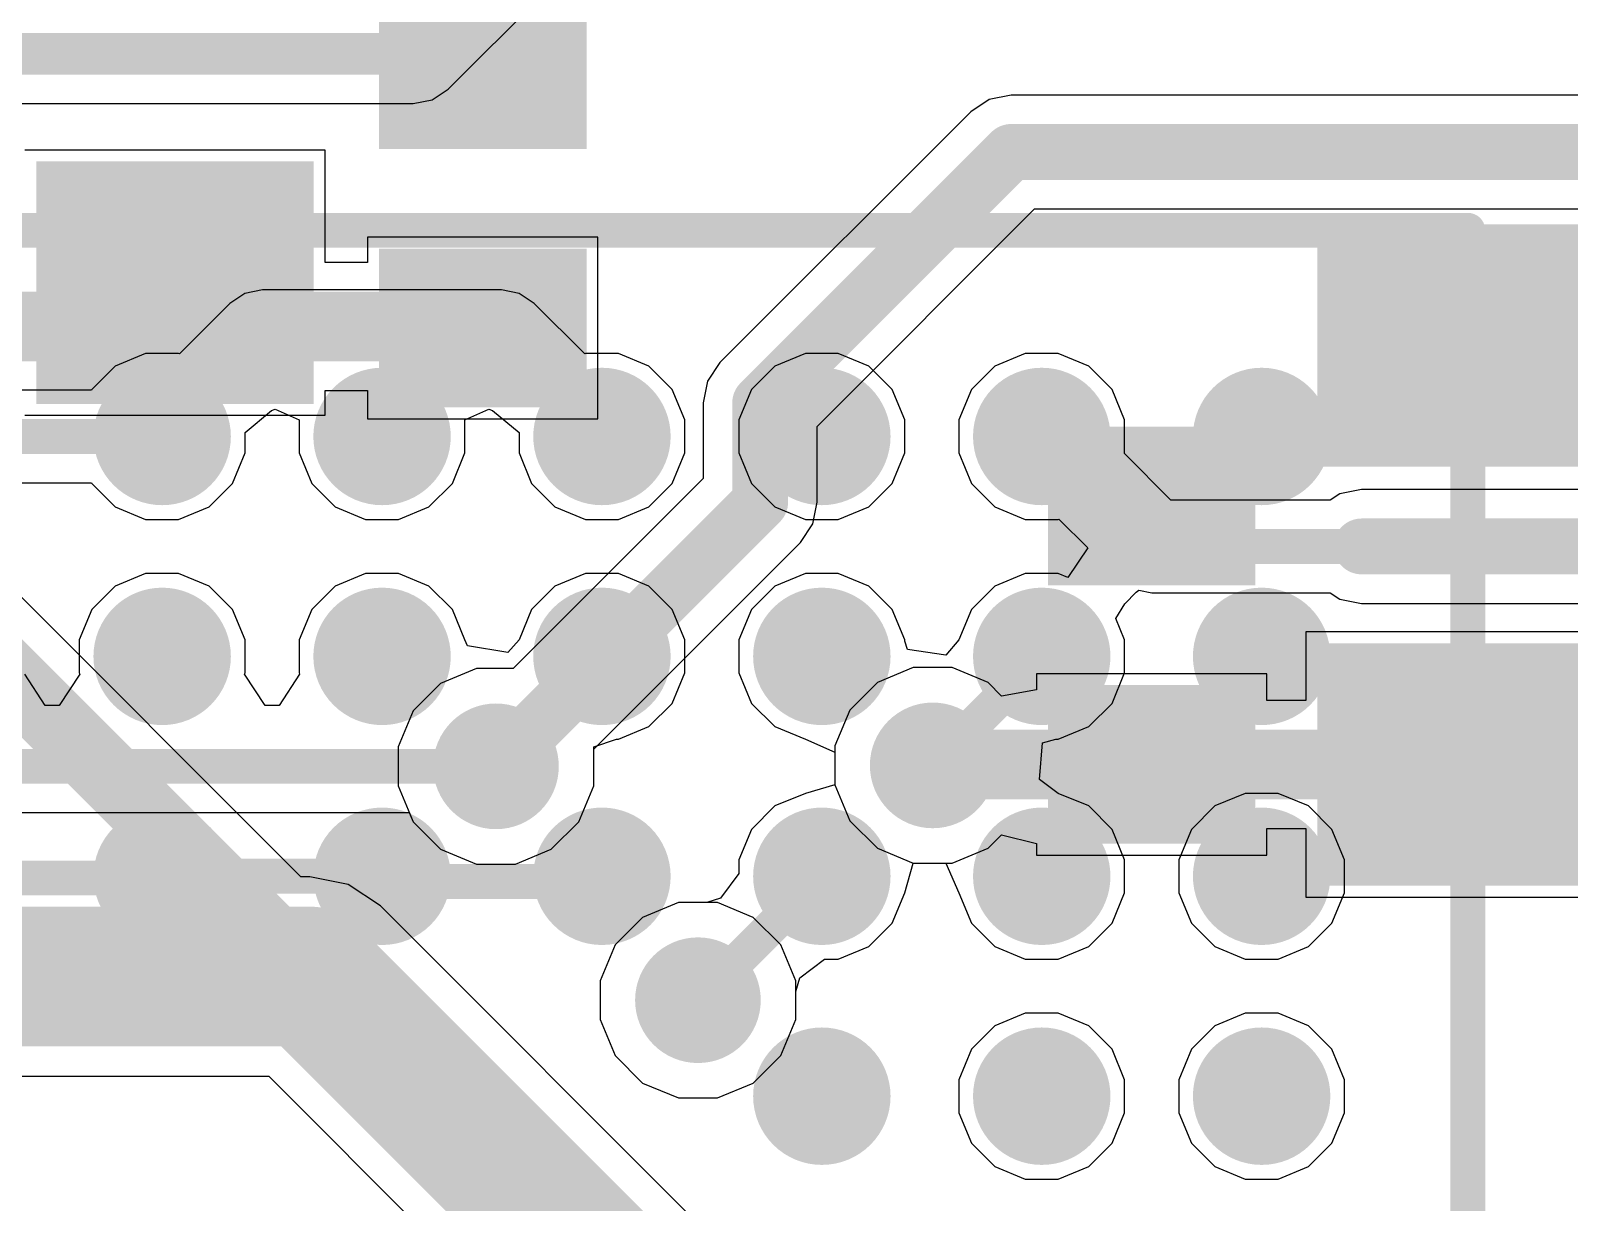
# Model space of a CAD drawing. Header units: millimetres. Extents: x -12 to 5428, y 0 to 5422.
# Drawn here: x 29.03 to 34.63, y 15.53 to 19.79 of the extents above; entities that cross this region are included whole.
import ezdxf

# ---------------------------------------------------------------- set-up
doc = ezdxf.new("R2010")
doc.units = ezdxf.units.MM
for name, color, linetype in [('BottomLayer', 5, 'Continuous'), ('BottomPaste', 16, 'Continuous'), ('BottomSolder', 6, 'Continuous'), ('TopLayer', 1, 'Continuous'), ('TopOverlay', 2, 'Continuous'), ('TopPaste', 8, 'Continuous'), ('TopSolder', 216, 'Continuous'), ('ViaHoleLayer', 16, 'Continuous')]:
    doc.layers.add(name, color=color, linetype=linetype)

# ---------------------------------------------------------------- blocks, each defined once
blk = doc.blocks.new('180_FCBGA__15X15__2')
at = {"layer": 'TopLayer'}
h = blk.add_hatch(color=1, dxfattribs=at)
edge = h.paths.add_edge_path()
edge.add_arc((-6.8, -4.4), 0.2, 0, 360)
h = blk.add_hatch(color=1, dxfattribs=at)
edge = h.paths.add_edge_path()
edge.add_arc((-6, -4.4), 0.2, 0, 360)
h = blk.add_hatch(color=1, dxfattribs=at)
edge = h.paths.add_edge_path()
edge.add_arc((-5.2, -4.4), 0.2, 0, 360)
h = blk.add_hatch(color=1, dxfattribs=at)
edge = h.paths.add_edge_path()
edge.add_arc((-6.8, -5.2), 0.2, 0, 360)
h = blk.add_hatch(color=1, dxfattribs=at)
edge = h.paths.add_edge_path()
edge.add_arc((-6, -5.2), 0.2, 0, 360)
h = blk.add_hatch(color=1, dxfattribs=at)
edge = h.paths.add_edge_path()
edge.add_arc((-5.2, -5.2), 0.2, 0, 360)
h = blk.add_hatch(color=1, dxfattribs=at)
edge = h.paths.add_edge_path()
edge.add_arc((-4.4, -5.2), 0.2, 0, 360)
h = blk.add_hatch(color=1, dxfattribs=at)
edge = h.paths.add_edge_path()
edge.add_arc((-3.6, -5.2), 0.2, 0, 360)
h = blk.add_hatch(color=1, dxfattribs=at)
edge = h.paths.add_edge_path()
edge.add_arc((-2.8, -5.2), 0.2, 0, 360)
h = blk.add_hatch(color=1, dxfattribs=at)
edge = h.paths.add_edge_path()
edge.add_arc((-6.8, -6), 0.2, 0, 360)
h = blk.add_hatch(color=1, dxfattribs=at)
edge = h.paths.add_edge_path()
edge.add_arc((-6, -6), 0.2, 0, 360)
h = blk.add_hatch(color=1, dxfattribs=at)
edge = h.paths.add_edge_path()
edge.add_arc((-5.2, -6), 0.2, 0, 360)
h = blk.add_hatch(color=1, dxfattribs=at)
edge = h.paths.add_edge_path()
edge.add_arc((-4.4, -6), 0.2, 0, 360)
h = blk.add_hatch(color=1, dxfattribs=at)
edge = h.paths.add_edge_path()
edge.add_arc((-3.6, -6), 0.2, 0, 360)
h = blk.add_hatch(color=1, dxfattribs=at)
edge = h.paths.add_edge_path()
edge.add_arc((-2.8, -6), 0.2, 0, 360)
h = blk.add_hatch(color=1, dxfattribs=at)
edge = h.paths.add_edge_path()
edge.add_arc((-6.8, -6.8), 0.2, 0, 360)
h = blk.add_hatch(color=1, dxfattribs=at)
edge = h.paths.add_edge_path()
edge.add_arc((-6, -6.8), 0.2, 0, 360)
h = blk.add_hatch(color=1, dxfattribs=at)
edge = h.paths.add_edge_path()
edge.add_arc((-5.2, -6.8), 0.2, 0, 360)
h = blk.add_hatch(color=1, dxfattribs=at)
edge = h.paths.add_edge_path()
edge.add_arc((-4.4, -6.8), 0.2, 0, 360)
h = blk.add_hatch(color=1, dxfattribs=at)
edge = h.paths.add_edge_path()
edge.add_arc((-3.6, -6.8), 0.2, 0, 360)
h = blk.add_hatch(color=1, dxfattribs=at)
edge = h.paths.add_edge_path()
edge.add_arc((-2.8, -6.8), 0.2, 0, 360)
at = {"layer": 'TopPaste'}
h = blk.add_hatch(color=8, dxfattribs=at)
edge = h.paths.add_edge_path()
edge.add_arc((-6.8, -4.4), 0.2, 0, 360)
h = blk.add_hatch(color=8, dxfattribs=at)
edge = h.paths.add_edge_path()
edge.add_arc((-6, -4.4), 0.2, 0, 360)
h = blk.add_hatch(color=8, dxfattribs=at)
edge = h.paths.add_edge_path()
edge.add_arc((-5.2, -4.4), 0.2, 0, 360)
h = blk.add_hatch(color=8, dxfattribs=at)
edge = h.paths.add_edge_path()
edge.add_arc((-6.8, -5.2), 0.2, 0, 360)
h = blk.add_hatch(color=8, dxfattribs=at)
edge = h.paths.add_edge_path()
edge.add_arc((-6, -5.2), 0.2, 0, 360)
h = blk.add_hatch(color=8, dxfattribs=at)
edge = h.paths.add_edge_path()
edge.add_arc((-5.2, -5.2), 0.2, 0, 360)
h = blk.add_hatch(color=8, dxfattribs=at)
edge = h.paths.add_edge_path()
edge.add_arc((-4.4, -5.2), 0.2, 0, 360)
h = blk.add_hatch(color=8, dxfattribs=at)
edge = h.paths.add_edge_path()
edge.add_arc((-3.6, -5.2), 0.2, 0, 360)
h = blk.add_hatch(color=8, dxfattribs=at)
edge = h.paths.add_edge_path()
edge.add_arc((-2.8, -5.2), 0.2, 0, 360)
h = blk.add_hatch(color=8, dxfattribs=at)
edge = h.paths.add_edge_path()
edge.add_arc((-6.8, -6), 0.2, 0, 360)
h = blk.add_hatch(color=8, dxfattribs=at)
edge = h.paths.add_edge_path()
edge.add_arc((-6, -6), 0.2, 0, 360)
h = blk.add_hatch(color=8, dxfattribs=at)
edge = h.paths.add_edge_path()
edge.add_arc((-5.2, -6), 0.2, 0, 360)
h = blk.add_hatch(color=8, dxfattribs=at)
edge = h.paths.add_edge_path()
edge.add_arc((-4.4, -6), 0.2, 0, 360)
h = blk.add_hatch(color=8, dxfattribs=at)
edge = h.paths.add_edge_path()
edge.add_arc((-3.6, -6), 0.2, 0, 360)
h = blk.add_hatch(color=8, dxfattribs=at)
edge = h.paths.add_edge_path()
edge.add_arc((-2.8, -6), 0.2, 0, 360)
h = blk.add_hatch(color=8, dxfattribs=at)
edge = h.paths.add_edge_path()
edge.add_arc((-6.8, -6.8), 0.2, 0, 360)
h = blk.add_hatch(color=8, dxfattribs=at)
edge = h.paths.add_edge_path()
edge.add_arc((-6, -6.8), 0.2, 0, 360)
h = blk.add_hatch(color=8, dxfattribs=at)
edge = h.paths.add_edge_path()
edge.add_arc((-5.2, -6.8), 0.2, 0, 360)
h = blk.add_hatch(color=8, dxfattribs=at)
edge = h.paths.add_edge_path()
edge.add_arc((-4.4, -6.8), 0.2, 0, 360)
h = blk.add_hatch(color=8, dxfattribs=at)
edge = h.paths.add_edge_path()
edge.add_arc((-3.6, -6.8), 0.2, 0, 360)
h = blk.add_hatch(color=8, dxfattribs=at)
edge = h.paths.add_edge_path()
edge.add_arc((-2.8, -6.8), 0.2, 0, 360)
at = {"layer": 'TopOverlay', "const_width": 0.127}
for points in [[(-7.55, 7.55), (-7.55, -7.55)], [(7.55, -7.55), (-7.55, -7.55)]]:
    blk.add_lwpolyline(points, dxfattribs=at)
at = {"layer": 'TopOverlay', "const_width": 0.0635}
blk.add_lwpolyline([(-7.5817, -7.55, 1), (-7.5182, -7.55, 1)], format="xyb", close=True, dxfattribs=at)
blk.add_lwpolyline([(-7.5817, -7.55, 1), (-7.5182, -7.55, 1)], format="xyb", close=True, dxfattribs=at)
at = {"layer": 'TopSolder'}
for points, const_width in [([(-6.675, -4.4, 1), (-6.925, -4.4, 1)], 0.25), ([(-5.875, -4.4, 1), (-6.125, -4.4, 1)], 0.25), ([(-5.075, -4.4, 1), (-5.325, -4.4, 1)], 0.25), ([(-6.9875, -4.4, 1), (-6.8625, -4.4, 1)], 0.125), ([(-6.7375, -4.4, 1), (-6.6125, -4.4, 1)], 0.125), ([(-6.1875, -4.4, 1), (-6.0625, -4.4, 1)], 0.125), ([(-5.9375, -4.4, 1), (-5.8125, -4.4, 1)], 0.125), ([(-5.3875, -4.4, 1), (-5.2625, -4.4, 1)], 0.125), ([(-5.1375, -4.4, 1), (-5.0125, -4.4, 1)], 0.125), ([(-6.675, -5.2, 1), (-6.925, -5.2, 1)], 0.25), ([(-5.875, -5.2, 1), (-6.125, -5.2, 1)], 0.25), ([(-5.075, -5.2, 1), (-5.325, -5.2, 1)], 0.25), ([(-4.275, -5.2, 1), (-4.525, -5.2, 1)], 0.25), ([(-3.475, -5.2, 1), (-3.725, -5.2, 1)], 0.25), ([(-2.675, -5.2, 1), (-2.925, -5.2, 1)], 0.25), ([(-6.9875, -5.2, 1), (-6.8625, -5.2, 1)], 0.125), ([(-6.7375, -5.2, 1), (-6.6125, -5.2, 1)], 0.125), ([(-6.1875, -5.2, 1), (-6.0625, -5.2, 1)], 0.125), ([(-5.9375, -5.2, 1), (-5.8125, -5.2, 1)], 0.125), ([(-5.3875, -5.2, 1), (-5.2625, -5.2, 1)], 0.125), ([(-5.1375, -5.2, 1), (-5.0125, -5.2, 1)], 0.125), ([(-4.5875, -5.2, 1), (-4.4625, -5.2, 1)], 0.125), ([(-4.3375, -5.2, 1), (-4.2125, -5.2, 1)], 0.125), ([(-3.7875, -5.2, 1), (-3.6625, -5.2, 1)], 0.125), ([(-3.5375, -5.2, 1), (-3.4125, -5.2, 1)], 0.125), ([(-2.9875, -5.2, 1), (-2.8625, -5.2, 1)], 0.125), ([(-2.7375, -5.2, 1), (-2.6125, -5.2, 1)], 0.125), ([(-6.675, -6, 1), (-6.925, -6, 1)], 0.25), ([(-5.875, -6, 1), (-6.125, -6, 1)], 0.25), ([(-5.075, -6, 1), (-5.325, -6, 1)], 0.25), ([(-4.275, -6, 1), (-4.525, -6, 1)], 0.25), ([(-3.475, -6, 1), (-3.725, -6, 1)], 0.25), ([(-2.675, -6, 1), (-2.925, -6, 1)], 0.25), ([(-6.9875, -6, 1), (-6.8625, -6, 1)], 0.125), ([(-6.7375, -6, 1), (-6.6125, -6, 1)], 0.125), ([(-6.1875, -6, 1), (-6.0625, -6, 1)], 0.125), ([(-5.9375, -6, 1), (-5.8125, -6, 1)], 0.125), ([(-5.3875, -6, 1), (-5.2625, -6, 1)], 0.125), ([(-5.1375, -6, 1), (-5.0125, -6, 1)], 0.125), ([(-4.5875, -6, 1), (-4.4625, -6, 1)], 0.125), ([(-4.3375, -6, 1), (-4.2125, -6, 1)], 0.125), ([(-3.7875, -6, 1), (-3.6625, -6, 1)], 0.125), ([(-3.5375, -6, 1), (-3.4125, -6, 1)], 0.125), ([(-2.9875, -6, 1), (-2.8625, -6, 1)], 0.125), ([(-2.7375, -6, 1), (-2.6125, -6, 1)], 0.125), ([(-6.675, -6.8, 1), (-6.925, -6.8, 1)], 0.25), ([(-5.875, -6.8, 1), (-6.125, -6.8, 1)], 0.25), ([(-5.075, -6.8, 1), (-5.325, -6.8, 1)], 0.25), ([(-4.275, -6.8, 1), (-4.525, -6.8, 1)], 0.25), ([(-3.475, -6.8, 1), (-3.725, -6.8, 1)], 0.25), ([(-2.675, -6.8, 1), (-2.925, -6.8, 1)], 0.25), ([(-6.9875, -6.8, 1), (-6.8625, -6.8, 1)], 0.125), ([(-6.7375, -6.8, 1), (-6.6125, -6.8, 1)], 0.125), ([(-6.1875, -6.8, 1), (-6.0625, -6.8, 1)], 0.125), ([(-5.9375, -6.8, 1), (-5.8125, -6.8, 1)], 0.125), ([(-5.3875, -6.8, 1), (-5.2625, -6.8, 1)], 0.125), ([(-5.1375, -6.8, 1), (-5.0125, -6.8, 1)], 0.125), ([(-4.5875, -6.8, 1), (-4.4625, -6.8, 1)], 0.125), ([(-4.3375, -6.8, 1), (-4.2125, -6.8, 1)], 0.125), ([(-3.7875, -6.8, 1), (-3.6625, -6.8, 1)], 0.125), ([(-3.5375, -6.8, 1), (-3.4125, -6.8, 1)], 0.125), ([(-2.9875, -6.8, 1), (-2.8625, -6.8, 1)], 0.125), ([(-2.7375, -6.8, 1), (-2.6125, -6.8, 1)], 0.125)]:
    blk.add_lwpolyline(points, format="xyb", close=True, dxfattribs=dict(at, const_width=const_width))
blk = doc.blocks.new('C___0402_B_138')
at = {"layer": 'BottomLayer'}
for points in [[(-0.2413, 0.3175), (-0.2413, -0.3175), (-0.6985, -0.3175), (-0.6985, 0.3175)], [(0.6985, 0.3175), (0.6985, -0.3175), (0.2413, -0.3175), (0.2413, 0.3175)]]:
    blk.add_hatch(color=5, dxfattribs=at).paths.add_polyline_path(points)
at = {"layer": 'BottomPaste'}
for points in [[(-0.2413, 0.3175), (-0.2413, -0.3175), (-0.6985, -0.3175), (-0.6985, 0.3175)], [(0.6985, 0.3175), (0.6985, -0.3175), (0.2413, -0.3175), (0.2413, 0.3175)]]:
    blk.add_hatch(color=16, dxfattribs=at).paths.add_polyline_path(points)
at = {"layer": 'BottomSolder'}
for points in [[(-0.1813, 0.3775), (-0.1813, -0.3775), (-0.7585, -0.3775), (-0.7585, 0.3775)], [(0.7585, 0.3775), (0.7585, -0.3775), (0.1813, -0.3775), (0.1813, 0.3775)]]:
    blk.add_hatch(color=6, dxfattribs=at).paths.add_polyline_path(points)
blk = doc.blocks.new('C___0603_B_140')
at = {"layer": 'BottomLayer'}
for points in [[(-1.143, -0.4445), (-1.143, 0.4445), (-0.381, 0.4445), (-0.381, -0.4445)], [(0.381, -0.4445), (0.381, 0.4445), (1.143, 0.4445), (1.143, -0.4445)]]:
    blk.add_hatch(color=5, dxfattribs=at).paths.add_polyline_path(points)
at = {"layer": 'BottomPaste'}
for points in [[(-1.143, -0.4445), (-1.143, 0.4445), (-0.381, 0.4445), (-0.381, -0.4445)], [(0.381, -0.4445), (0.381, 0.4445), (1.143, 0.4445), (1.143, -0.4445)]]:
    blk.add_hatch(color=16, dxfattribs=at).paths.add_polyline_path(points)
at = {"layer": 'BottomSolder'}
for points in [[(-1.203, -0.5045), (-1.203, 0.5045), (-0.321, 0.5045), (-0.321, -0.5045)], [(0.321, -0.5045), (0.321, 0.5045), (1.203, 0.5045), (1.203, -0.5045)]]:
    blk.add_hatch(color=6, dxfattribs=at).paths.add_polyline_path(points)
blk = doc.blocks.new('CAP_0603_B_149')
at = {"layer": 'BottomLayer'}
for points in [[(-1.143, -0.4445), (-1.143, 0.4445), (-0.381, 0.4445), (-0.381, -0.4445)], [(0.381, -0.4445), (0.381, 0.4445), (1.143, 0.4445), (1.143, -0.4445)]]:
    blk.add_hatch(color=5, dxfattribs=at).paths.add_polyline_path(points)
at = {"layer": 'BottomPaste'}
for points in [[(-1.143, -0.4445), (-1.143, 0.4445), (-0.381, 0.4445), (-0.381, -0.4445)], [(0.381, -0.4445), (0.381, 0.4445), (1.143, 0.4445), (1.143, -0.4445)]]:
    blk.add_hatch(color=16, dxfattribs=at).paths.add_polyline_path(points)
at = {"layer": 'BottomSolder'}
for points in [[(-1.203, -0.5045), (-1.203, 0.5045), (-0.321, 0.5045), (-0.321, -0.5045)], [(0.321, -0.5045), (0.321, 0.5045), (1.203, 0.5045), (1.203, -0.5045)]]:
    blk.add_hatch(color=6, dxfattribs=at).paths.add_polyline_path(points)
blk = doc.blocks.new('C___0402_B_151')
at = {"layer": 'BottomLayer'}
for points in [[(-0.2413, 0.3175), (-0.2413, -0.3175), (-0.6985, -0.3175), (-0.6985, 0.3175)], [(0.6985, 0.3175), (0.6985, -0.3175), (0.2413, -0.3175), (0.2413, 0.3175)]]:
    blk.add_hatch(color=5, dxfattribs=at).paths.add_polyline_path(points)
at = {"layer": 'BottomPaste'}
for points in [[(-0.2413, 0.3175), (-0.2413, -0.3175), (-0.6985, -0.3175), (-0.6985, 0.3175)], [(0.6985, 0.3175), (0.6985, -0.3175), (0.2413, -0.3175), (0.2413, 0.3175)]]:
    blk.add_hatch(color=16, dxfattribs=at).paths.add_polyline_path(points)
at = {"layer": 'BottomSolder'}
for points in [[(-0.1813, 0.3775), (-0.1813, -0.3775), (-0.7585, -0.3775), (-0.7585, 0.3775)], [(0.7585, 0.3775), (0.7585, -0.3775), (0.1813, -0.3775), (0.1813, 0.3775)]]:
    blk.add_hatch(color=6, dxfattribs=at).paths.add_polyline_path(points)

msp = doc.modelspace()

# ---------------------------------------------------------------- hatches: boundary and pattern name
at = {"layer": 'BottomLayer'}
h = msp.add_hatch(color=5, dxfattribs=at)
edge = h.paths.add_edge_path()
edge.add_arc((30.7216, 17.1128), 0.2286, 0, 360)
h = msp.add_hatch(color=5, dxfattribs=at)
edge = h.paths.add_edge_path()
edge.add_arc((32.3106, 17.1162), 0.2286, 0, 360)
h = msp.add_hatch(color=5, dxfattribs=at)
edge = h.paths.add_edge_path()
edge.add_arc((31.4564, 16.262), 0.2286, 0, 360)
at = {"layer": 'TopLayer'}
h = msp.add_hatch(color=1, dxfattribs=at)
edge = h.paths.add_edge_path()
edge.add_arc((30.7216, 17.1128), 0.2286, 0, 360)
h = msp.add_hatch(color=1, dxfattribs=at)
edge = h.paths.add_edge_path()
edge.add_arc((32.3106, 17.1162), 0.2286, 0, 360)
h = msp.add_hatch(color=1, dxfattribs=at)
edge = h.paths.add_edge_path()
edge.add_arc((31.4564, 16.262), 0.2286, 0, 360)
at = {"layer": 'ViaHoleLayer'}
h = msp.add_hatch(color=16, dxfattribs=at)
edge = h.paths.add_edge_path()
edge.add_arc((30.7216, 17.1128), 0.1016, 0, 360)
h = msp.add_hatch(color=16, dxfattribs=at)
edge = h.paths.add_edge_path()
edge.add_arc((32.3106, 17.1162), 0.1016, 0, 360)
h = msp.add_hatch(color=16, dxfattribs=at)
edge = h.paths.add_edge_path()
edge.add_arc((31.4564, 16.262), 0.1016, 0, 360)

# ---------------------------------------------------------------- linework, layer by layer
at = {"layer": 'BottomLayer'}
for p, q in [((32.5163, 19.5392), (32.4491, 19.4943)), ((32.5956, 19.555), (32.5163, 19.5392)), ((35.7038, 19.555), (32.5956, 19.555)), ((32.4491, 19.4943), (31.5364, 18.5816)), ((32.4491, 19.4943), (32.4491, 19.4943)), ((30.1002, 19.3549), (29.008, 19.3549)), ((30.1002, 18.9459), (30.1002, 19.3549)), ((31.8901, 18.3493), (32.6814, 19.1406)), ((32.6814, 19.1406), (35.7038, 19.1406)), ((31.0927, 19.0374), (30.2545, 19.0374)), ((30.2545, 19.0374), (30.2545, 18.9459)), ((31.0927, 18.377), (31.0927, 19.0374)), ((30.2545, 18.9459), (30.1002, 18.9459)), ((31.5364, 18.5816), (31.4915, 18.5144)), ((30.1002, 18.3897), (30.1002, 18.4797)), ((30.1002, 18.4797), (30.2545, 18.4797)), ((30.2545, 18.4797), (30.2545, 18.377)), ((31.4915, 18.5144), (31.4757, 18.4351)), ((31.4757, 18.4351), (31.4757, 18.4351)), ((31.4757, 18.4351), (31.4757, 18.1599)), ((29.008, 18.3897), (30.1002, 18.3897)), ((30.2545, 18.377), (31.0927, 18.377)), ((31.8901, 18.0741), (31.8901, 18.3493)), ((31.4757, 18.1599), (30.7842, 17.4684)), ((31.8743, 17.9948), (31.8901, 18.0741)), ((31.8901, 18.0741), (31.8901, 18.0741)), ((30.0121, 16.7111), (28.736, 17.9871)), ((31.8294, 17.9276), (31.8743, 17.9948)), ((31.0772, 17.1754), (31.8294, 17.9276)), ((34.7599, 17.6022), (33.6677, 17.6022)), ((33.6677, 17.6022), (33.6677, 17.3527)), ((30.6509, 17.4684), (30.5202, 17.4142)), ((30.7842, 17.4684), (30.6509, 17.4684)), ((32.2399, 17.4718), (32.1092, 17.4176)), ((32.3813, 17.4718), (32.2399, 17.4718)), ((32.512, 17.4176), (32.3813, 17.4718)), ((30.5202, 17.4142), (30.4201, 17.3142)), ((32.1092, 17.4176), (32.0092, 17.3176)), ((32.5611, 17.3686), (32.512, 17.4176)), ((33.5263, 17.4498), (32.6881, 17.4498)), ((32.6881, 17.4498), (32.6881, 17.3911)), ((33.5263, 17.3527), (33.5263, 17.4498)), ((32.6881, 17.3911), (32.5611, 17.3686)), ((33.6677, 17.3527), (33.5263, 17.3527)), ((30.4201, 17.3142), (30.366, 17.1835)), ((32.0092, 17.3176), (31.955, 17.1869)), ((30.366, 17.1835), (30.366, 17.042)), ((31.955, 17.1869), (31.955, 17.0454)), ((31.0772, 17.042), (31.0772, 17.1754)), ((30.366, 17.042), (30.4201, 16.9113)), ((31.0231, 16.9113), (31.0772, 17.042)), ((31.955, 17.0454), (32.0092, 16.9147)), ((30.4201, 16.9113), (30.5202, 16.8113)), ((30.923, 16.8113), (31.0231, 16.9113)), ((32.0092, 16.9147), (32.1092, 16.8147)), ((32.512, 16.8147), (32.5611, 16.8638)), ((32.5611, 16.8638), (32.6881, 16.8316)), ((33.5263, 16.7894), (33.5263, 16.8865)), ((33.5263, 16.8865), (33.6677, 16.8865)), ((33.6677, 16.8865), (33.6677, 16.637)), ((30.5202, 16.8113), (30.6509, 16.7572)), ((30.7923, 16.7572), (30.923, 16.8113)), ((32.1092, 16.8147), (32.2399, 16.7606)), ((32.3813, 16.7606), (32.512, 16.8147)), ((32.6881, 16.8316), (32.6881, 16.7894)), ((30.6509, 16.7572), (30.7923, 16.7572)), ((32.2399, 16.7606), (32.3813, 16.7606)), ((32.6881, 16.7894), (33.5263, 16.7894)), ((30.045, 16.7111), (30.0121, 16.7111)), ((30.1837, 16.6835), (30.045, 16.7111)), ((30.045, 16.7111), (30.045, 16.7111)), ((30.3014, 16.6049), (30.1837, 16.6835)), ((33.6677, 16.637), (34.7599, 16.637)), ((32.8638, 14.0425), (30.3014, 16.6049)), ((31.3857, 16.6176), (31.255, 16.5634)), ((31.5271, 16.6176), (31.3857, 16.6176)), ((31.6578, 16.5634), (31.5271, 16.6176)), ((31.255, 16.5634), (31.1549, 16.4634)), ((31.7579, 16.4634), (31.6578, 16.5634)), ((31.1549, 16.4634), (31.1008, 16.3327)), ((31.812, 16.3327), (31.7579, 16.4634)), ((31.1008, 16.3327), (31.1008, 16.1912)), ((31.812, 16.1912), (31.812, 16.3327)), ((31.1008, 16.1912), (31.1549, 16.0605)), ((31.7579, 16.0605), (31.812, 16.1912)), ((31.1549, 16.0605), (31.255, 15.9605)), ((31.6578, 15.9605), (31.7579, 16.0605)), ((27.1823, 15.986), (29.8948, 15.986)), ((29.8948, 15.986), (32.2854, 13.5954)), ((31.255, 15.9605), (31.3857, 15.9064)), ((31.5271, 15.9064), (31.6578, 15.9605)), ((31.3857, 15.9064), (31.5271, 15.9064))]:
    msp.add_line(p, q, dxfattribs=at)
for points, const_width in [([(31.6829, 18.4351), (32.5956, 19.3478)], 0.2032), ([(32.5956, 19.3478), (35.9996, 19.3478)], 0.2032), ([(27.5072, 18.7128), (30.6792, 18.7128)], 0.254), ([(31.6829, 18.0741), (31.6829, 18.4351)], 0.2032), ([(30.7216, 17.1128), (31.6829, 18.0741)], 0.2032), ([(28.5712, 17.8223), (30.045, 16.3485)], 0.254), ([(32.314, 17.1196), (33.1072, 17.1196)], 0.254), ([(33.1072, 17.1196), (34.2138, 17.1196)], 0.254), ([(34.2138, 17.1196), (35.2646, 17.1196)], 0.254), ([(26.8521, 16.3485), (30.045, 16.3485)], 0.508), ([(30.045, 16.3485), (32.7136, 13.68)], 0.508)]:
    msp.add_lwpolyline(points, dxfattribs=dict(at, const_width=const_width))
for points, const_width in [([(32.5448, 19.3478, 1), (32.6464, 19.3478, 1)], 0.1016), ([(32.5448, 19.3478, 1), (32.6464, 19.3478, 1)], 0.1016), ([(30.6157, 18.7128, 1), (30.7427, 18.7128, 1)], 0.127), ([(31.6321, 18.4351, 1), (31.7337, 18.4351, 1)], 0.1016), ([(31.6321, 18.4351, 1), (31.7337, 18.4351, 1)], 0.1016), ([(31.6321, 18.0741, 1), (31.7337, 18.0741, 1)], 0.1016), ([(31.6321, 18.0741, 1), (31.7337, 18.0741, 1)], 0.1016), ([(32.2505, 17.1196, 1), (32.3775, 17.1196, 1)], 0.127), ([(33.0437, 17.1196, 1), (33.1707, 17.1196, 1)], 0.127), ([(33.0437, 17.1196, 1), (33.1707, 17.1196, 1)], 0.127), ([(34.1503, 17.1196, 1), (34.2773, 17.1196, 1)], 0.127), ([(34.1503, 17.1196, 1), (34.2773, 17.1196, 1)], 0.127), ([(30.6708, 17.1128, 1), (30.7724, 17.1128, 1)], 0.1016), ([(29.918, 16.3485, 1), (30.172, 16.3485, 1)], 0.254), ([(29.918, 16.3485, 1), (30.172, 16.3485, 1)], 0.254), ([(29.9815, 16.3485, 1), (30.1085, 16.3485, 1)], 0.127)]:
    msp.add_lwpolyline(points, format="xyb", close=True, dxfattribs=dict(at, const_width=const_width))
at = {"layer": 'TopLayer'}
for p, q in [((30.5482, 19.5766), (31.5481, 20.5765)), ((30.42, 19.5235), (30.4894, 19.5373)), ((30.4894, 19.5373), (30.5482, 19.5766)), ((26.3005, 19.5235), (30.42, 19.5235)), ((29.8079, 18.8334), (29.7533, 18.7969)), ((29.8723, 18.8462), (29.8079, 18.8334)), ((30.7421, 18.8462), (29.8723, 18.8462)), ((30.8065, 18.8334), (30.7421, 18.8462)), ((30.8611, 18.7969), (30.8065, 18.8334)), ((29.7533, 18.7969), (29.5697, 18.6133)), ((31.0447, 18.6133), (30.8611, 18.7969)), ((29.4472, 18.6144), (29.3364, 18.5685)), ((29.5672, 18.6144), (29.4472, 18.6144)), ((29.5697, 18.6133), (29.5672, 18.6144)), ((31.0472, 18.6144), (31.0447, 18.6133)), ((31.1672, 18.6144), (31.0472, 18.6144)), ((31.278, 18.5685), (31.1672, 18.6144)), ((31.8472, 18.6144), (31.7364, 18.5685)), ((31.9672, 18.6144), (31.8472, 18.6144)), ((32.078, 18.5685), (31.9672, 18.6144)), ((32.6472, 18.6144), (32.5364, 18.5685)), ((32.7672, 18.6144), (32.6472, 18.6144)), ((32.878, 18.5685), (32.7672, 18.6144)), ((29.3364, 18.5685), (29.2515, 18.4836)), ((31.3629, 18.4836), (31.278, 18.5685)), ((31.7364, 18.5685), (31.6515, 18.4836)), ((32.1629, 18.4836), (32.078, 18.5685)), ((32.5364, 18.5685), (32.4515, 18.4836)), ((32.9629, 18.4836), (32.878, 18.5685)), ((29.2505, 18.4811), (28.9639, 18.4811)), ((29.2515, 18.4836), (29.2505, 18.4811)), ((31.4088, 18.3728), (31.3629, 18.4836)), ((31.6515, 18.4836), (31.6056, 18.3728)), ((32.2088, 18.3728), (32.1629, 18.4836)), ((32.4515, 18.4836), (32.4056, 18.3728)), ((33.0088, 18.3728), (32.9629, 18.4836)), ((29.8088, 18.3272), (29.905, 18.4076)), ((29.905, 18.4076), (29.9183, 18.4124)), ((29.9183, 18.4124), (30.0056, 18.3728)), ((30.0056, 18.3728), (30.0056, 18.2528)), ((30.6088, 18.3728), (30.6961, 18.4124)), ((30.6088, 18.2528), (30.6088, 18.3728)), ((30.6961, 18.4124), (30.7093, 18.4076)), ((30.7093, 18.4076), (30.8056, 18.3271)), ((31.4088, 18.2528), (31.4088, 18.3728)), ((31.6056, 18.3728), (31.6056, 18.2528)), ((32.2088, 18.2528), (32.2088, 18.3728)), ((32.4056, 18.3728), (32.4056, 18.2528)), ((33.0088, 18.2528), (33.0088, 18.3728)), ((29.8088, 18.2528), (29.8088, 18.3272)), ((30.8056, 18.3271), (30.8056, 18.2528)), ((29.7629, 18.1419), (29.8088, 18.2528)), ((30.0056, 18.2528), (30.0515, 18.1419)), ((30.5629, 18.1419), (30.6088, 18.2528)), ((30.8056, 18.2528), (30.8515, 18.1419)), ((31.3629, 18.1419), (31.4088, 18.2528)), ((31.6056, 18.2528), (31.6515, 18.1419)), ((32.1629, 18.1419), (32.2088, 18.2528)), ((32.4056, 18.2528), (32.4515, 18.1419)), ((33.0078, 18.2503), (33.0088, 18.2528)), ((33.1769, 18.0811), (33.0078, 18.2503)), ((28.9639, 18.1444), (29.2505, 18.1444)), ((29.2505, 18.1444), (29.2515, 18.1419)), ((29.2515, 18.1419), (29.3364, 18.0571)), ((29.678, 18.0571), (29.7629, 18.1419)), ((30.0515, 18.1419), (30.1364, 18.0571)), ((30.478, 18.0571), (30.5629, 18.1419)), ((30.8515, 18.1419), (30.9364, 18.0571)), ((31.278, 18.0571), (31.3629, 18.1419)), ((31.6515, 18.1419), (31.7364, 18.0571)), ((32.078, 18.0571), (32.1629, 18.1419)), ((32.4515, 18.1419), (32.5364, 18.0571)), ((33.7571, 18.0811), (33.1769, 18.0811)), ((33.7916, 18.1042), (33.7571, 18.0811)), ((33.8709, 18.12), (33.7916, 18.1042)), ((34.7346, 18.12), (33.8709, 18.12)), ((29.3364, 18.0571), (29.4472, 18.0112)), ((29.5672, 18.0112), (29.678, 18.0571)), ((30.1364, 18.0571), (30.2472, 18.0112)), ((30.3672, 18.0112), (30.478, 18.0571)), ((30.9364, 18.0571), (31.0472, 18.0112)), ((31.1672, 18.0112), (31.278, 18.0571)), ((31.7364, 18.0571), (31.8472, 18.0112)), ((31.9672, 18.0112), (32.078, 18.0571)), ((32.5364, 18.0571), (32.6472, 18.0112)), ((29.4472, 18.0112), (29.5672, 18.0112)), ((30.2472, 18.0112), (30.3672, 18.0112)), ((31.0472, 18.0112), (31.1672, 18.0112)), ((31.8472, 18.0112), (31.9672, 18.0112)), ((32.6472, 18.0112), (32.7672, 18.0112)), ((32.7672, 18.0112), (32.7697, 18.0122)), ((32.7697, 18.0122), (32.8745, 17.9074)), ((32.8745, 17.9074), (32.8026, 17.7997)), ((29.4472, 17.8144), (29.3364, 17.7685)), ((29.5672, 17.8144), (29.4472, 17.8144)), ((29.678, 17.7685), (29.5672, 17.8144)), ((30.2472, 17.8144), (30.1364, 17.7685)), ((30.3672, 17.8144), (30.2472, 17.8144)), ((30.478, 17.7685), (30.3672, 17.8144)), ((31.0472, 17.8144), (30.9364, 17.7685)), ((31.1672, 17.8144), (31.0472, 17.8144)), ((31.278, 17.7685), (31.1672, 17.8144)), ((31.8472, 17.8144), (31.7364, 17.7685)), ((31.9672, 17.8144), (31.8472, 17.8144)), ((32.078, 17.7685), (31.9672, 17.8144)), ((32.6472, 17.8144), (32.5364, 17.7685)), ((32.7672, 17.8144), (32.6472, 17.8144)), ((32.8026, 17.7997), (32.7672, 17.8144)), ((29.3364, 17.7685), (29.2515, 17.6836)), ((29.7629, 17.6836), (29.678, 17.7685)), ((30.1364, 17.7685), (30.0515, 17.6836)), ((30.5629, 17.6836), (30.478, 17.7685)), ((30.9364, 17.7685), (30.8515, 17.6836)), ((31.3629, 17.6836), (31.278, 17.7685)), ((31.7364, 17.7685), (31.6515, 17.6836)), ((32.1629, 17.6836), (32.078, 17.7685)), ((32.5364, 17.7685), (32.4515, 17.6836)), ((33.0096, 17.704), (33.0507, 17.7464)), ((33.0507, 17.7464), (33.0609, 17.7537)), ((33.0609, 17.7537), (33.1072, 17.7444)), ((33.1072, 17.7444), (33.7571, 17.7444)), ((33.7571, 17.7444), (33.7916, 17.7214)), ((32.9765, 17.6508), (33.0096, 17.704)), ((33.7916, 17.7214), (33.8709, 17.7056)), ((33.8709, 17.7056), (34.7103, 17.7056)), ((29.2515, 17.6836), (29.2056, 17.5728)), ((29.8088, 17.5728), (29.7629, 17.6836)), ((30.0515, 17.6836), (30.0056, 17.5728)), ((30.6088, 17.5728), (30.5629, 17.6836)), ((30.8515, 17.6836), (30.8056, 17.5728)), ((31.4088, 17.5728), (31.3629, 17.6836)), ((31.6515, 17.6836), (31.6056, 17.5728)), ((32.2088, 17.5728), (32.1629, 17.6836)), ((32.4515, 17.6836), (32.4056, 17.5728)), ((33.0088, 17.5728), (32.9765, 17.6508)), ((29.2056, 17.5728), (29.2056, 17.4528)), ((29.8088, 17.4528), (29.8088, 17.5728)), ((30.0056, 17.5728), (30.0056, 17.4528)), ((30.6176, 17.551), (30.6088, 17.5728)), ((30.7645, 17.5263), (30.6176, 17.551)), ((30.8056, 17.5728), (30.7645, 17.5263)), ((31.4088, 17.4528), (31.4088, 17.5728)), ((31.6056, 17.5728), (31.6056, 17.4528)), ((32.2088, 17.5681), (32.2088, 17.5728)), ((32.2184, 17.5382), (32.2088, 17.5681)), ((32.3587, 17.5171), (32.2184, 17.5382)), ((32.4056, 17.5728), (32.3587, 17.5171)), ((33.0088, 17.4528), (33.0088, 17.5728)), ((29.0817, 17.3336), (29.0071, 17.4486)), ((29.2073, 17.4486), (29.1327, 17.3336)), ((29.2056, 17.4528), (29.2073, 17.4486)), ((29.8071, 17.4486), (29.8088, 17.4528)), ((29.8817, 17.3336), (29.8071, 17.4486)), ((30.0073, 17.4486), (29.9327, 17.3336)), ((30.0056, 17.4528), (30.0073, 17.4486)), ((31.3629, 17.3419), (31.4088, 17.4528)), ((31.6056, 17.4528), (31.6515, 17.3419)), ((32.9629, 17.3419), (33.0088, 17.4528)), ((29.1327, 17.3336), (29.0817, 17.3336)), ((29.9327, 17.3336), (29.8817, 17.3336)), ((31.278, 17.2571), (31.3629, 17.3419)), ((31.6515, 17.3419), (31.7364, 17.2571)), ((32.878, 17.2571), (32.9629, 17.3419)), ((31.1672, 17.2112), (31.278, 17.2571)), ((31.7364, 17.2571), (31.8472, 17.2112)), ((32.7672, 17.2112), (32.878, 17.2571)), ((31.0772, 17.1835), (31.1605, 17.2112)), ((31.0772, 17.042), (31.0772, 17.1835)), ((31.1605, 17.2112), (31.1672, 17.2112)), ((31.8472, 17.2112), (31.955, 17.1643)), ((32.6992, 17.0643), (32.71, 17.1985)), ((32.71, 17.1985), (32.7579, 17.2112)), ((32.7579, 17.2112), (32.7672, 17.2112)), ((31.955, 17.1643), (31.955, 17.0454)), ((31.0231, 16.9113), (31.0772, 17.042)), ((31.955, 17.0454), (31.8472, 17.0144)), ((32.7672, 17.0144), (32.6992, 17.0643)), ((31.7364, 16.9685), (31.6515, 16.8836)), ((31.8472, 17.0144), (31.7364, 16.9685)), ((32.878, 16.9685), (32.7672, 17.0144)), ((32.9629, 16.8836), (32.878, 16.9685)), ((33.3364, 16.9685), (33.2515, 16.8836)), ((33.4472, 17.0144), (33.3364, 16.9685)), ((33.5672, 17.0144), (33.4472, 17.0144)), ((33.678, 16.9685), (33.5672, 17.0144)), ((33.7629, 16.8836), (33.678, 16.9685)), ((28.3072, 16.9444), (30.4064, 16.9444)), ((30.4064, 16.9444), (30.4201, 16.9113)), ((30.4201, 16.9113), (30.5202, 16.8113)), ((30.923, 16.8113), (31.0231, 16.9113)), ((31.6515, 16.8836), (31.6056, 16.7728)), ((33.0088, 16.7728), (32.9629, 16.8836)), ((33.2515, 16.8836), (33.2056, 16.7728)), ((33.8088, 16.7728), (33.7629, 16.8836)), ((30.5202, 16.8113), (30.6509, 16.7572)), ((30.7923, 16.7572), (30.923, 16.8113)), ((30.6509, 16.7572), (30.7923, 16.7572)), ((31.6056, 16.7728), (31.6056, 16.7225)), ((32.2088, 16.6528), (32.2399, 16.7606)), ((32.2399, 16.7606), (32.3586, 16.7606)), ((32.3586, 16.7606), (32.4056, 16.6528)), ((33.0088, 16.6528), (33.0088, 16.7728)), ((33.2056, 16.7728), (33.2056, 16.6528)), ((33.8088, 16.6528), (33.8088, 16.7728)), ((31.6056, 16.7225), (31.5384, 16.6326)), ((31.5384, 16.6326), (31.4883, 16.6176)), ((32.1629, 16.5419), (32.2088, 16.6528)), ((32.4056, 16.6528), (32.4515, 16.5419)), ((32.9629, 16.5419), (33.0088, 16.6528)), ((33.2056, 16.6528), (33.2515, 16.5419)), ((33.7629, 16.5419), (33.8088, 16.6528)), ((31.3857, 16.6176), (31.255, 16.5634)), ((31.4883, 16.6176), (31.3857, 16.6176)), ((31.255, 16.5634), (31.1549, 16.4634)), ((32.078, 16.4571), (32.1629, 16.5419)), ((32.4515, 16.5419), (32.5364, 16.4571)), ((32.878, 16.4571), (32.9629, 16.5419)), ((33.2515, 16.5419), (33.3364, 16.4571)), ((33.678, 16.4571), (33.7629, 16.5419)), ((31.1549, 16.4634), (31.1008, 16.3327)), ((31.9672, 16.4112), (32.078, 16.4571)), ((32.5364, 16.4571), (32.6472, 16.4112)), ((32.7672, 16.4112), (32.878, 16.4571)), ((33.3364, 16.4571), (33.4472, 16.4112)), ((33.5672, 16.4112), (33.678, 16.4571)), ((31.827, 16.3439), (31.917, 16.4112)), ((31.917, 16.4112), (31.9672, 16.4112)), ((32.6472, 16.4112), (32.7672, 16.4112)), ((33.4472, 16.4112), (33.5672, 16.4112)), ((31.812, 16.2938), (31.827, 16.3439)), ((31.1008, 16.3327), (31.1008, 16.1912)), ((31.812, 16.1912), (31.812, 16.2938)), ((31.1008, 16.1912), (31.1549, 16.0605)), ((31.7579, 16.0605), (31.812, 16.1912)), ((32.6472, 16.2144), (32.5364, 16.1685)), ((32.7672, 16.2144), (32.6472, 16.2144)), ((32.878, 16.1685), (32.7672, 16.2144)), ((33.4472, 16.2144), (33.3364, 16.1685)), ((33.5672, 16.2144), (33.4472, 16.2144)), ((33.678, 16.1685), (33.5672, 16.2144)), ((32.5364, 16.1685), (32.4515, 16.0836)), ((32.9629, 16.0836), (32.878, 16.1685)), ((33.3364, 16.1685), (33.2515, 16.0836)), ((33.7629, 16.0836), (33.678, 16.1685)), ((32.4515, 16.0836), (32.4056, 15.9728)), ((33.0088, 15.9728), (32.9629, 16.0836)), ((33.2515, 16.0836), (33.2056, 15.9728)), ((33.8088, 15.9728), (33.7629, 16.0836)), ((31.1549, 16.0605), (31.255, 15.9605)), ((31.6578, 15.9605), (31.7579, 16.0605)), ((31.255, 15.9605), (31.3857, 15.9064)), ((31.5271, 15.9064), (31.6578, 15.9605)), ((32.4056, 15.9728), (32.4056, 15.8528)), ((33.0088, 15.8528), (33.0088, 15.9728)), ((33.2056, 15.9728), (33.2056, 15.8528)), ((33.8088, 15.8528), (33.8088, 15.9728)), ((31.3857, 15.9064), (31.5271, 15.9064)), ((32.4056, 15.8528), (32.4515, 15.7419)), ((32.9629, 15.7419), (33.0088, 15.8528)), ((33.2056, 15.8528), (33.2515, 15.7419)), ((33.7629, 15.7419), (33.8088, 15.8528)), ((32.4515, 15.7419), (32.5364, 15.6571)), ((32.878, 15.6571), (32.9629, 15.7419)), ((33.2515, 15.7419), (33.3364, 15.6571)), ((33.678, 15.6571), (33.7629, 15.7419)), ((32.5364, 15.6571), (32.6472, 15.6112)), ((32.7672, 15.6112), (32.878, 15.6571)), ((33.3364, 15.6571), (33.4472, 15.6112)), ((33.5672, 15.6112), (33.678, 15.6571)), ((32.6472, 15.6112), (32.7672, 15.6112)), ((33.4472, 15.6112), (33.5672, 15.6112))]:
    msp.add_line(p, q, dxfattribs=at)
for points, const_width in [([(30.42, 19.7048), (31.639, 20.9238)], 0.1524), ([(24.2785, 19.7048), (30.42, 19.7048)], 0.1524), ([(29.5072, 18.3128), (29.8723, 18.6779)], 0.127), ([(29.8723, 18.6779), (30.7421, 18.6779)], 0.127), ([(30.7421, 18.6779), (31.1072, 18.3128)], 0.127), ([(28.7072, 18.3128), (29.5072, 18.3128)], 0.127), ([(32.7072, 18.3128), (33.1072, 17.9128)], 0.127), ([(33.1072, 17.9128), (33.8709, 17.9128)], 0.127), ([(33.8709, 17.9128), (34.7962, 17.9128)], 0.2032), ([(32.3106, 17.1162), (32.7072, 17.5128)], 0.127), ([(28.3072, 17.1128), (30.7216, 17.1128)], 0.127), ([(32.3072, 17.1128), (32.3106, 17.1162)], 0.127), ([(28.7072, 16.7064), (29.5008, 16.7064)], 0.127), ([(29.5008, 16.7064), (29.5072, 16.7128)], 0.127), ([(29.5072, 16.7128), (30.3008, 16.7128)], 0.127), ([(30.3008, 16.7128), (30.3199, 16.6937)], 0.127), ([(30.3199, 16.6937), (31.0945, 16.6937)], 0.127), ([(31.0945, 16.6937), (31.1072, 16.7064)], 0.127), ([(31.4564, 16.262), (31.9072, 16.7128)], 0.127)]:
    msp.add_lwpolyline(points, dxfattribs=dict(at, const_width=const_width))
for points, const_width in [([(30.3819, 19.7048, 1), (30.4581, 19.7048, 1)], 0.0762), ([(30.3819, 19.7048, 1), (30.4581, 19.7048, 1)], 0.0762), ([(29.8406, 18.6779, 1), (29.9041, 18.6779, 1)], 0.0635), ([(29.8406, 18.6779, 1), (29.9041, 18.6779, 1)], 0.0635), ([(30.7104, 18.6779, 1), (30.7739, 18.6779, 1)], 0.0635), ([(30.7104, 18.6779, 1), (30.7739, 18.6779, 1)], 0.0635), ([(29.4755, 18.3128, 1), (29.539, 18.3128, 1)], 0.0635), ([(29.4755, 18.3128, 1), (29.539, 18.3128, 1)], 0.0635), ([(31.0755, 18.3128, 1), (31.139, 18.3128, 1)], 0.0635), ([(32.6755, 18.3128, 1), (32.739, 18.3128, 1)], 0.0635), ([(33.0755, 17.9128, 1), (33.139, 17.9128, 1)], 0.0635), ([(33.0755, 17.9128, 1), (33.139, 17.9128, 1)], 0.0635), ([(33.8201, 17.9128, 1), (33.9217, 17.9128, 1)], 0.1016), ([(33.8391, 17.9128, 1), (33.9026, 17.9128, 1)], 0.0635), ([(32.6755, 17.5128, 1), (32.739, 17.5128, 1)], 0.0635), ([(30.6899, 17.1128, 1), (30.7534, 17.1128, 1)], 0.0635), ([(32.2755, 17.1128, 1), (32.339, 17.1128, 1)], 0.0635), ([(32.2789, 17.1162, 1), (32.3424, 17.1162, 1)], 0.0635), ([(32.2789, 17.1162, 1), (32.3424, 17.1162, 1)], 0.0635), ([(29.4691, 16.7064, 1), (29.5326, 16.7064, 1)], 0.0635), ([(29.4691, 16.7064, 1), (29.5326, 16.7064, 1)], 0.0635), ([(29.4755, 16.7128, 1), (29.539, 16.7128, 1)], 0.0635), ([(29.4755, 16.7128, 1), (29.539, 16.7128, 1)], 0.0635), ([(30.2691, 16.7128, 1), (30.3326, 16.7128, 1)], 0.0635), ([(30.2691, 16.7128, 1), (30.3326, 16.7128, 1)], 0.0635), ([(30.2882, 16.6937, 1), (30.3517, 16.6937, 1)], 0.0635), ([(30.2882, 16.6937, 1), (30.3517, 16.6937, 1)], 0.0635), ([(31.0628, 16.6937, 1), (31.1263, 16.6937, 1)], 0.0635), ([(31.0628, 16.6937, 1), (31.1263, 16.6937, 1)], 0.0635), ([(31.0755, 16.7064, 1), (31.139, 16.7064, 1)], 0.0635), ([(31.8755, 16.7128, 1), (31.939, 16.7128, 1)], 0.0635), ([(31.4247, 16.262, 1), (31.4882, 16.262, 1)], 0.0635)]:
    msp.add_lwpolyline(points, format="xyb", close=True, dxfattribs=dict(at, const_width=const_width))

# ---------------------------------------------------------------- block references
for name, p, rotation in [('CAP_0603_B_149', (29.5541, 19.6343), 270), ('C___0402_B_151', (30.6736, 19.1771), 270), ('180_FCBGA__15X15__2', (26.7072, 11.5128), 180), ('C___0603_B_140', (34.2138, 17.8816), 270), ('C___0402_B_138', (33.1072, 17.5895), 270)]:
    msp.add_blockref(name, p, dxfattribs=dict(rotation=rotation))

doc.saveas('drawing.dxf')
